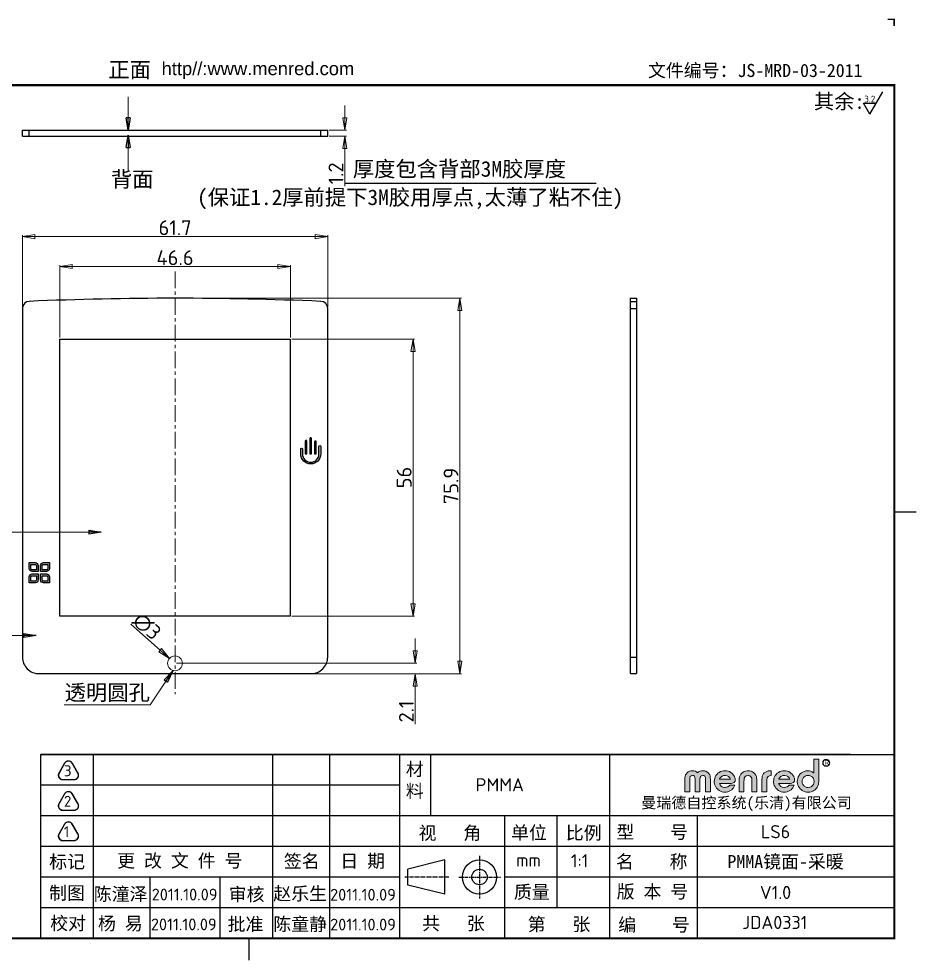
# Model space of a CAD drawing. Header units: inches. Extents: x -244 to 524, y 600 to 1121.
# Drawn here: x 219.8 to 401.1, y 602.5 to 792.8 of the extents above; entities that cross this region are included whole.
import ezdxf
from ezdxf.enums import TextEntityAlignment as Align

# ---------------------------------------------------------------- set-up
doc = ezdxf.new("R2010")
doc.units = ezdxf.units.IN
doc.linetypes.add('CENTER', pattern=[0.6, 0.375, -0.075, 0.075, -0.075])
doc.layers.add('center', color=1, linetype='CENTER', lineweight=9)
doc.layers.add('cool', color=6, linetype='Continuous', lineweight=9)
doc.layers.add('Note', color=7, linetype='Continuous')
doc.styles.add('arial', font='arial.ttf')
doc.styles.add('ROMANC', font='ISOCPEUR.TTF')
doc.styles.add('宋体', font='FANGSONG_GB2312.TTF')
doc.dimstyles.new('LESHENG3.0', dxfattribs={"dimtxt": 3, "dimasz": 2.5, "dimexe": 0.3, "dimexo": 0.3, "dimgap": 0.3, "dimtad": 1, "dimdsep": 46, "dimtxsty": 'ROMANC', "dimblk": 'CLOSED', "dimcen": 0, "dimclrd": 2, "dimclre": 251, "dimclrt": 3, "dimazin": 2, "dimtfac": 1, "dimtofl": 0, "dimtmove": 0, "dimatfit": 3, "dimldrblk": 'CLOSED', "dimfxl": 0, "dimlwd": 9, "dimlwe": 9, "dimarcsym": 0})

# ---------------------------------------------------------------- blocks, each defined once
blk = doc.blocks.new('商标')
at = {"layer": 'Note', "lineweight": 5}
h = blk.add_hatch(color=1, dxfattribs=at)
h.paths.add_polyline_path([(52.05, -8.38), (52.05, -2.6), (50.68, -2.6), (50.68, -6.51), (50.58, -6.44), (50.19, -6.19), (49.78, -6.02), (49.36, -5.92), (48.93, -5.88), (48.79, -5.88), (48.36, -5.94), (47.91, -6.08), (47.9, -6.08), (47.48, -6.27), (47.11, -6.52), (46.78, -6.81), (46.5, -7.15), (46.42, -7.27), (46.2, -7.66), (46.04, -8.07), (45.94, -8.5), (45.91, -8.94), (45.92, -9.18), (45.98, -9.62), (46.1, -10.03), (46.29, -10.42), (46.53, -10.79), (46.83, -11.13), (46.99, -11.27), (47.35, -11.54), (47.73, -11.75), (48.13, -11.9), (48.56, -11.99), (49.01, -12.02), (49.05, -12.02), (49.5, -11.98), (49.93, -11.88), (50.36, -11.71), (50.62, -11.56), (50.99, -11.3), (51.31, -11), (51.57, -10.65), (51.63, -10.57), (51.83, -10.16), (51.96, -9.74), (52.01, -9.38), (52.04, -8.93)])
h.paths.add_polyline_path([(49.47, -10.62), (49.02, -10.67), (48.67, -10.64), (48.25, -10.5), (47.88, -10.25), (47.75, -10.13), (47.49, -9.79), (47.34, -9.4), (47.28, -8.94), (47.32, -8.57), (47.47, -8.17), (47.72, -7.8), (47.83, -7.68), (48.18, -7.43), (48.58, -7.28), (49.03, -7.23), (49.4, -7.27), (49.81, -7.41), (50.17, -7.66), (50.27, -7.75), (50.53, -8.09), (50.67, -8.5), (50.73, -8.96), (50.68, -9.39), (50.52, -9.79), (50.26, -10.15), (50.21, -10.2), (49.86, -10.46)], flags=16)
h.paths.add_polyline_path([(42.66, -5.91), (42.2, -5.88), (41.79, -5.91), (41.35, -5.99), (40.95, -6.14), (40.57, -6.35), (40.21, -6.62), (39.91, -6.92), (39.64, -7.28), (39.42, -7.67), (39.27, -8.05), (39.18, -8.49), (39.14, -8.93), (39.16, -9.29), (39.23, -9.72), (39.37, -10.12), (39.57, -10.5), (39.83, -10.86), (40.14, -11.19), (40.2, -11.25), (40.56, -11.52), (40.94, -11.74), (41.34, -11.9), (41.77, -11.99), (42.21, -12.02), (42.57, -12), (43, -11.91), (43.43, -11.76), (43.8, -11.57), (44.16, -11.31), (44.48, -11), (44.65, -10.8), (44.88, -10.43), (45.07, -10), (43.61, -10), (43.42, -10.21), (43.07, -10.47), (42.67, -10.62), (42.23, -10.67), (42.06, -10.67), (41.63, -10.57), (41.23, -10.36), (41.1, -10.26), (40.8, -9.93), (40.6, -9.53), (43.65, -9.53), (43.99, -9.52), (44.37, -9.48), (44.38, -9.48), (44.78, -9.29), (44.85, -9.23), (45.09, -8.89), (45.17, -8.45), (45.12, -8.05), (44.96, -7.6), (44.91, -7.51), (44.68, -7.13), (44.38, -6.78), (44.22, -6.63), (43.87, -6.36), (43.49, -6.15), (43.09, -6)])
h.paths.add_polyline_path([(41.79, -7.28), (42.24, -7.23), (42.39, -7.23), (42.83, -7.32), (43.22, -7.52), (43.32, -7.59), (43.62, -7.92), (43.82, -8.31), (40.63, -8.31), (40.69, -8.17), (40.94, -7.8), (41.27, -7.51), (41.38, -7.45)], flags=16)
h.paths.add_polyline_path([(38.51, -5.92), (38.18, -5.91), (38.1, -5.91), (37.62, -5.95), (37.2, -6.07), (36.82, -6.25), (36.49, -6.51), (36.31, -6.72), (36.1, -7.07), (35.94, -7.46), (35.85, -7.92), (35.82, -8.42), (35.82, -11.94), (37.2, -11.94), (37.2, -8.79), (37.22, -8.36), (37.31, -7.92), (37.47, -7.62), (37.61, -7.49), (37.98, -7.33), (38.51, -7.25)])
h.paths.add_polyline_path([(32.31, -5.92), (31.85, -5.88), (31.62, -5.89), (31.18, -5.97), (30.76, -6.12), (30.56, -6.22), (30.19, -6.48), (29.88, -6.8), (29.81, -6.87), (29.6, -7.23), (29.45, -7.63), (29.35, -8.07), (29.32, -8.56), (29.32, -11.94), (30.7, -11.94), (30.7, -8.95), (30.72, -8.48), (30.79, -8.04), (30.92, -7.72), (30.97, -7.65), (31.32, -7.37), (31.42, -7.32), (31.85, -7.23), (31.96, -7.23), (32.39, -7.37), (32.47, -7.41), (32.77, -7.73), (32.78, -7.73), (32.9, -8.05), (32.97, -8.49), (32.99, -9.05), (32.99, -11.94), (34.37, -11.94), (34.37, -8.65), (34.37, -8.42), (34.32, -7.95), (34.24, -7.56), (34.24, -7.55), (34.07, -7.15), (33.8, -6.77), (33.78, -6.76), (33.47, -6.44), (33.12, -6.19), (32.73, -6.02)])
h.paths.add_polyline_path([(25.72, -5.91), (25.27, -5.88), (24.85, -5.91), (24.42, -5.99), (24.01, -6.14), (23.63, -6.35), (23.27, -6.62), (22.97, -6.92), (22.7, -7.28), (22.48, -7.67), (22.34, -8.05), (22.24, -8.49), (22.2, -8.93), (22.22, -9.29), (22.3, -9.72), (22.43, -10.12), (22.63, -10.5), (22.89, -10.86), (23.2, -11.19), (23.26, -11.25), (23.62, -11.52), (24, -11.74), (24.41, -11.9), (24.83, -11.99), (25.27, -12.02), (25.63, -12), (26.07, -11.91), (26.5, -11.76), (26.86, -11.57), (27.22, -11.31), (27.55, -11), (27.71, -10.8), (27.94, -10.43), (28.13, -10), (26.67, -10), (26.48, -10.21), (26.13, -10.47), (25.73, -10.62), (25.3, -10.67), (25.12, -10.67), (24.69, -10.57), (24.29, -10.36), (24.16, -10.26), (23.87, -9.93), (23.67, -9.53), (26.72, -9.53), (27.05, -9.52), (27.43, -9.48), (27.44, -9.48), (27.85, -9.29), (27.91, -9.23), (28.15, -8.89), (28.23, -8.45), (28.19, -8.05), (28.02, -7.6), (27.98, -7.51), (27.74, -7.13), (27.44, -6.78), (27.28, -6.63), (26.93, -6.36), (26.55, -6.15), (26.15, -6)])
h.paths.add_polyline_path([(24.85, -7.28), (25.3, -7.23), (25.45, -7.23), (25.89, -7.32), (26.28, -7.52), (26.38, -7.59), (26.68, -7.92), (26.88, -8.31), (23.69, -8.31), (23.75, -8.17), (24, -7.8), (24.33, -7.51), (24.44, -7.45)], flags=16)
h.paths.add_polyline_path([(16.4, -5.92), (15.95, -5.88), (15.53, -5.91), (15.11, -6.02), (14.74, -6.21), (14.43, -6.48), (14.16, -6.82), (14.03, -7.05), (13.88, -7.46), (13.88, -7.48), (13.83, -7.87), (13.81, -8.39), (13.81, -11.94), (15.19, -11.94), (15.19, -8.25), (15.21, -7.94), (15.34, -7.54), (15.59, -7.31), (15.97, -7.23), (16.25, -7.27), (16.54, -7.46), (16.71, -7.81), (16.76, -8.31), (16.76, -11.94), (18.13, -11.94), (18.13, -8.29), (18.18, -7.86), (18.35, -7.5), (18.52, -7.34), (18.95, -7.23), (19.22, -7.27), (19.5, -7.46), (19.67, -7.81), (19.72, -8.31), (19.72, -11.94), (21.1, -11.94), (21.1, -8.35), (21.08, -7.91), (21.02, -7.46), (20.91, -7.09), (20.85, -6.96), (20.6, -6.6), (20.26, -6.3), (20.2, -6.26), (19.82, -6.05), (19.4, -5.92), (18.94, -5.88), (18.57, -5.9), (18.13, -6.01), (17.75, -6.19), (17.44, -6.45), (17.19, -6.26), (16.82, -6.05)])
h = blk.add_hatch(color=1, dxfattribs=at)
h.paths.add_polyline_path([(55.2, -3.61, 1), (53.18, -3.61, 1)])
h.paths.add_polyline_path([(55.09, -3.61, -1), (53.29, -3.61, -1)], flags=16)
at = {"layer": 'Note', "color": 1, "lineweight": 5}
for p, q in [((50.68, -2.6), (50.68, -6.51)), ((52.05, -2.6), (50.68, -2.6)), ((52.05, -8.38), (52.05, -2.6)), ((13.83, -7.87), (13.81, -8.39)), ((13.88, -7.48), (13.83, -7.87)), ((14.03, -7.05), (13.88, -7.46)), ((13.88, -7.46), (13.88, -7.48)), ((14.16, -6.82), (14.03, -7.05)), ((14.43, -6.48), (14.16, -6.82)), ((14.74, -6.21), (14.43, -6.48)), ((15.11, -6.02), (14.74, -6.21)), ((15.53, -5.91), (15.11, -6.02)), ((15.19, -8.25), (15.21, -7.94)), ((15.21, -7.94), (15.34, -7.54)), ((15.34, -7.54), (15.59, -7.31)), ((15.95, -5.88), (15.53, -5.91)), ((15.59, -7.31), (15.97, -7.23)), ((16.4, -5.92), (15.95, -5.88)), ((15.97, -7.23), (16.25, -7.27)), ((16.25, -7.27), (16.54, -7.46)), ((16.82, -6.05), (16.4, -5.92)), ((16.54, -7.46), (16.71, -7.81)), ((16.71, -7.81), (16.76, -8.31)), ((17.19, -6.26), (16.82, -6.05)), ((17.44, -6.45), (17.19, -6.26)), ((17.75, -6.19), (17.44, -6.45)), ((18.13, -6.01), (17.75, -6.19)), ((18.57, -5.9), (18.13, -6.01)), ((18.13, -8.29), (18.18, -7.86)), ((18.18, -7.86), (18.35, -7.5)), ((18.35, -7.5), (18.52, -7.34)), ((18.52, -7.34), (18.95, -7.23)), ((18.94, -5.88), (18.57, -5.9)), ((19.4, -5.92), (18.94, -5.88)), ((18.95, -7.23), (19.22, -7.27)), ((19.22, -7.27), (19.5, -7.46)), ((19.82, -6.05), (19.4, -5.92)), ((19.5, -7.46), (19.67, -7.81)), ((19.67, -7.81), (19.72, -8.31)), ((20.2, -6.26), (19.82, -6.05)), ((20.26, -6.3), (20.2, -6.26)), ((20.6, -6.6), (20.26, -6.3)), ((20.85, -6.96), (20.6, -6.6)), ((20.91, -7.09), (20.85, -6.96)), ((21.02, -7.46), (20.91, -7.09)), ((21.08, -7.91), (21.02, -7.46)), ((21.1, -8.35), (21.08, -7.91)), ((22.34, -8.05), (22.24, -8.49)), ((22.48, -7.67), (22.34, -8.05)), ((22.7, -7.28), (22.48, -7.67)), ((22.97, -6.92), (22.7, -7.28)), ((23.27, -6.62), (22.97, -6.92)), ((23.63, -6.35), (23.27, -6.62)), ((24.01, -6.14), (23.63, -6.35)), ((23.75, -8.17), (24, -7.8)), ((24, -7.8), (24.33, -7.51)), ((24.42, -5.99), (24.01, -6.14)), ((24.33, -7.51), (24.44, -7.45)), ((24.85, -5.91), (24.42, -5.99)), ((24.44, -7.45), (24.85, -7.28)), ((25.27, -5.88), (24.85, -5.91)), ((24.85, -7.28), (25.3, -7.23)), ((25.72, -5.91), (25.27, -5.88)), ((25.3, -7.23), (25.45, -7.23)), ((25.45, -7.23), (25.89, -7.32)), ((26.15, -6), (25.72, -5.91)), ((25.89, -7.32), (26.28, -7.52)), ((26.55, -6.15), (26.15, -6)), ((26.28, -7.52), (26.38, -7.59)), ((26.38, -7.59), (26.68, -7.92)), ((26.93, -6.36), (26.55, -6.15)), ((26.68, -7.92), (26.88, -8.31)), ((27.28, -6.63), (26.93, -6.36)), ((27.44, -6.78), (27.28, -6.63)), ((27.74, -7.13), (27.44, -6.78)), ((27.98, -7.51), (27.74, -7.13)), ((28.02, -7.6), (27.98, -7.51)), ((28.19, -8.05), (28.02, -7.6)), ((28.23, -8.45), (28.19, -8.05)), ((29.45, -7.63), (29.35, -8.07)), ((29.6, -7.23), (29.45, -7.63)), ((29.81, -6.87), (29.6, -7.23)), ((29.88, -6.8), (29.81, -6.87)), ((30.19, -6.48), (29.88, -6.8)), ((30.56, -6.22), (30.19, -6.48)), ((30.76, -6.12), (30.56, -6.22)), ((30.72, -8.48), (30.79, -8.04)), ((31.18, -5.97), (30.76, -6.12)), ((30.79, -8.04), (30.92, -7.72)), ((30.92, -7.72), (30.97, -7.65)), ((30.97, -7.65), (31.32, -7.37)), ((31.62, -5.89), (31.18, -5.97)), ((31.32, -7.37), (31.42, -7.32)), ((31.42, -7.32), (31.85, -7.23)), ((31.85, -5.88), (31.62, -5.89)), ((32.31, -5.92), (31.85, -5.88)), ((31.85, -7.23), (31.96, -7.23)), ((31.96, -7.23), (32.39, -7.37)), ((32.73, -6.02), (32.31, -5.92)), ((32.39, -7.37), (32.47, -7.41)), ((32.47, -7.41), (32.77, -7.73)), ((33.12, -6.19), (32.73, -6.02)), ((32.77, -7.73), (32.78, -7.73)), ((32.78, -7.73), (32.9, -8.05)), ((32.9, -8.05), (32.97, -8.49)), ((33.47, -6.44), (33.12, -6.19)), ((33.78, -6.76), (33.47, -6.44)), ((33.8, -6.77), (33.78, -6.76)), ((34.07, -7.15), (33.8, -6.77)), ((34.24, -7.55), (34.07, -7.15)), ((34.24, -7.56), (34.24, -7.55)), ((34.32, -7.95), (34.24, -7.56)), ((34.37, -8.42), (34.32, -7.95)), ((35.85, -7.92), (35.82, -8.42)), ((35.94, -7.46), (35.85, -7.92)), ((36.1, -7.07), (35.94, -7.46)), ((36.31, -6.72), (36.1, -7.07)), ((36.49, -6.51), (36.31, -6.72)), ((36.82, -6.25), (36.49, -6.51)), ((37.2, -6.07), (36.82, -6.25)), ((37.62, -5.95), (37.2, -6.07)), ((37.22, -8.36), (37.31, -7.92)), ((37.31, -7.92), (37.47, -7.62)), ((37.47, -7.62), (37.61, -7.49)), ((37.61, -7.49), (37.98, -7.33)), ((38.1, -5.91), (37.62, -5.95)), ((37.98, -7.33), (38.51, -7.25)), ((38.18, -5.91), (38.1, -5.91)), ((38.51, -5.92), (38.18, -5.91)), ((38.51, -7.25), (38.51, -5.92)), ((39.27, -8.05), (39.18, -8.49)), ((39.42, -7.67), (39.27, -8.05)), ((39.64, -7.28), (39.42, -7.67)), ((39.91, -6.92), (39.64, -7.28)), ((40.21, -6.62), (39.91, -6.92)), ((40.57, -6.35), (40.21, -6.62)), ((40.95, -6.14), (40.57, -6.35)), ((40.69, -8.17), (40.94, -7.8)), ((40.94, -7.8), (41.27, -7.51)), ((41.35, -5.99), (40.95, -6.14)), ((41.27, -7.51), (41.38, -7.45)), ((41.79, -5.91), (41.35, -5.99)), ((41.38, -7.45), (41.79, -7.28)), ((42.2, -5.88), (41.79, -5.91)), ((41.79, -7.28), (42.24, -7.23)), ((42.66, -5.91), (42.2, -5.88)), ((42.24, -7.23), (42.39, -7.23)), ((42.39, -7.23), (42.83, -7.32)), ((43.09, -6), (42.66, -5.91)), ((42.83, -7.32), (43.22, -7.52)), ((43.49, -6.15), (43.09, -6)), ((43.22, -7.52), (43.32, -7.59)), ((43.32, -7.59), (43.62, -7.92)), ((43.87, -6.36), (43.49, -6.15)), ((43.62, -7.92), (43.82, -8.31)), ((44.22, -6.63), (43.87, -6.36)), ((44.38, -6.78), (44.22, -6.63)), ((44.68, -7.13), (44.38, -6.78)), ((44.91, -7.51), (44.68, -7.13)), ((44.96, -7.6), (44.91, -7.51)), ((45.12, -8.05), (44.96, -7.6)), ((45.17, -8.45), (45.12, -8.05)), ((46.2, -7.66), (46.04, -8.07)), ((46.42, -7.27), (46.2, -7.66)), ((46.5, -7.15), (46.42, -7.27)), ((46.78, -6.81), (46.5, -7.15)), ((47.11, -6.52), (46.78, -6.81)), ((47.48, -6.27), (47.11, -6.52)), ((47.47, -8.17), (47.72, -7.8)), ((47.9, -6.08), (47.48, -6.27)), ((47.72, -7.8), (47.83, -7.68)), ((47.83, -7.68), (48.18, -7.43)), ((47.91, -6.08), (47.9, -6.08)), ((48.36, -5.94), (47.91, -6.08)), ((48.18, -7.43), (48.58, -7.28)), ((48.79, -5.88), (48.36, -5.94)), ((48.58, -7.28), (49.03, -7.23)), ((48.93, -5.88), (48.79, -5.88)), ((49.36, -5.92), (48.93, -5.88)), ((49.03, -7.23), (49.4, -7.27)), ((49.78, -6.02), (49.36, -5.92)), ((49.4, -7.27), (49.81, -7.41)), ((50.19, -6.19), (49.78, -6.02)), ((49.81, -7.41), (50.17, -7.66)), ((50.17, -7.66), (50.27, -7.75)), ((50.58, -6.44), (50.19, -6.19)), ((50.27, -7.75), (50.53, -8.09)), ((50.68, -6.51), (50.58, -6.44)), ((13.81, -8.39), (13.81, -11.94)), ((15.19, -11.94), (15.19, -8.25)), ((16.76, -8.31), (16.76, -11.94)), ((18.13, -11.94), (18.13, -8.29)), ((19.72, -8.31), (19.72, -11.94)), ((21.1, -11.94), (21.1, -8.35)), ((22.24, -8.49), (22.2, -8.93)), ((22.2, -8.93), (22.22, -9.29)), ((22.22, -9.29), (22.3, -9.72)), ((22.3, -9.72), (22.43, -10.12)), ((22.43, -10.12), (22.63, -10.5)), ((22.63, -10.5), (22.89, -10.86)), ((23.67, -9.53), (26.72, -9.53)), ((23.87, -9.93), (23.67, -9.53)), ((23.69, -8.31), (23.75, -8.17)), ((26.88, -8.31), (23.69, -8.31)), ((24.16, -10.26), (23.87, -9.93)), ((24.29, -10.36), (24.16, -10.26)), ((24.69, -10.57), (24.29, -10.36)), ((25.12, -10.67), (24.69, -10.57)), ((25.3, -10.67), (25.12, -10.67)), ((25.73, -10.62), (25.3, -10.67)), ((26.13, -10.47), (25.73, -10.62)), ((26.48, -10.21), (26.13, -10.47)), ((26.67, -10), (26.48, -10.21)), ((28.13, -10), (26.67, -10)), ((26.72, -9.53), (27.05, -9.52)), ((27.05, -9.52), (27.43, -9.48)), ((27.43, -9.48), (27.44, -9.48)), ((27.44, -9.48), (27.85, -9.29)), ((27.71, -10.8), (27.94, -10.43)), ((27.85, -9.29), (27.91, -9.23)), ((27.91, -9.23), (28.15, -8.89)), ((27.94, -10.43), (28.13, -10)), ((28.15, -8.89), (28.23, -8.45)), ((29.35, -8.07), (29.32, -8.56)), ((29.32, -8.56), (29.32, -11.94)), ((30.7, -8.95), (30.72, -8.48)), ((30.7, -11.94), (30.7, -8.95)), ((32.97, -8.49), (32.99, -9.05)), ((32.99, -9.05), (32.99, -11.94)), ((34.37, -8.65), (34.37, -8.42)), ((34.37, -11.94), (34.37, -8.65)), ((35.82, -8.42), (35.82, -11.94)), ((37.2, -8.79), (37.22, -8.36)), ((37.2, -11.94), (37.2, -8.79)), ((39.18, -8.49), (39.14, -8.93)), ((39.14, -8.93), (39.16, -9.29)), ((39.16, -9.29), (39.23, -9.72)), ((39.23, -9.72), (39.37, -10.12)), ((39.37, -10.12), (39.57, -10.5)), ((39.57, -10.5), (39.83, -10.86)), ((40.6, -9.53), (43.65, -9.53)), ((40.8, -9.93), (40.6, -9.53)), ((40.63, -8.31), (40.69, -8.17)), ((43.82, -8.31), (40.63, -8.31)), ((41.1, -10.26), (40.8, -9.93)), ((41.23, -10.36), (41.1, -10.26)), ((41.63, -10.57), (41.23, -10.36)), ((42.06, -10.67), (41.63, -10.57)), ((42.23, -10.67), (42.06, -10.67)), ((42.67, -10.62), (42.23, -10.67)), ((43.07, -10.47), (42.67, -10.62)), ((43.42, -10.21), (43.07, -10.47)), ((43.61, -10), (43.42, -10.21)), ((45.07, -10), (43.61, -10)), ((43.65, -9.53), (43.99, -9.52)), ((43.99, -9.52), (44.37, -9.48)), ((44.37, -9.48), (44.38, -9.48)), ((44.38, -9.48), (44.78, -9.29)), ((44.65, -10.8), (44.88, -10.43)), ((44.78, -9.29), (44.85, -9.23)), ((44.85, -9.23), (45.09, -8.89)), ((44.88, -10.43), (45.07, -10)), ((45.09, -8.89), (45.17, -8.45)), ((45.94, -8.5), (45.91, -8.94)), ((45.91, -8.94), (45.92, -9.18)), ((45.92, -9.18), (45.98, -9.62)), ((46.04, -8.07), (45.94, -8.5)), ((45.98, -9.62), (46.1, -10.03)), ((46.1, -10.03), (46.29, -10.42)), ((46.29, -10.42), (46.53, -10.79)), ((47.28, -8.94), (47.32, -8.57)), ((47.34, -9.4), (47.28, -8.94)), ((47.32, -8.57), (47.47, -8.17)), ((47.49, -9.79), (47.34, -9.4)), ((47.75, -10.13), (47.49, -9.79)), ((47.88, -10.25), (47.75, -10.13)), ((48.25, -10.5), (47.88, -10.25)), ((48.67, -10.64), (48.25, -10.5)), ((49.02, -10.67), (48.67, -10.64)), ((49.47, -10.62), (49.02, -10.67)), ((49.86, -10.46), (49.47, -10.62)), ((50.21, -10.2), (49.86, -10.46)), ((50.26, -10.15), (50.21, -10.2)), ((50.52, -9.79), (50.26, -10.15)), ((50.68, -9.39), (50.52, -9.79)), ((50.53, -8.09), (50.67, -8.5)), ((50.67, -8.5), (50.73, -8.96)), ((50.73, -8.96), (50.68, -9.39)), ((51.31, -11), (51.57, -10.65)), ((51.57, -10.65), (51.63, -10.57)), ((51.63, -10.57), (51.83, -10.16)), ((51.83, -10.16), (51.96, -9.74)), ((51.96, -9.74), (52.01, -9.38)), ((51.96, -9.74), (51.96, -9.74)), ((52.01, -9.38), (52.04, -8.93)), ((52.04, -8.93), (52.05, -8.38)), ((13.81, -11.94), (15.19, -11.94)), ((16.76, -11.94), (18.13, -11.94)), ((19.72, -11.94), (21.1, -11.94)), ((22.89, -10.86), (23.2, -11.19)), ((23.2, -11.19), (23.26, -11.25)), ((23.26, -11.25), (23.62, -11.52)), ((23.62, -11.52), (24, -11.74)), ((24, -11.74), (24.41, -11.9)), ((24.41, -11.9), (24.83, -11.99)), ((24.83, -11.99), (25.27, -12.02)), ((25.27, -12.02), (25.63, -12)), ((25.63, -12), (26.07, -11.91)), ((26.07, -11.91), (26.5, -11.76)), ((26.5, -11.76), (26.86, -11.57)), ((26.86, -11.57), (27.22, -11.31)), ((27.22, -11.31), (27.55, -11)), ((27.55, -11), (27.71, -10.8)), ((29.32, -11.94), (30.7, -11.94)), ((32.99, -11.94), (34.37, -11.94)), ((35.82, -11.94), (37.2, -11.94)), ((39.83, -10.86), (40.14, -11.19)), ((40.14, -11.19), (40.2, -11.25)), ((40.2, -11.25), (40.56, -11.52)), ((40.56, -11.52), (40.94, -11.74)), ((40.94, -11.74), (41.34, -11.9)), ((41.34, -11.9), (41.77, -11.99)), ((41.77, -11.99), (42.21, -12.02)), ((42.21, -12.02), (42.57, -12)), ((42.57, -12), (43, -11.91)), ((43, -11.91), (43.43, -11.76)), ((43.43, -11.76), (43.8, -11.57)), ((43.8, -11.57), (44.16, -11.31)), ((44.16, -11.31), (44.48, -11)), ((44.48, -11), (44.65, -10.8)), ((46.53, -10.79), (46.83, -11.13)), ((46.83, -11.13), (46.99, -11.27)), ((46.99, -11.27), (47.35, -11.54)), ((47.35, -11.54), (47.73, -11.75)), ((47.73, -11.75), (48.13, -11.9)), ((48.13, -11.9), (48.56, -11.99)), ((48.56, -11.99), (49.01, -12.02)), ((49.01, -12.02), (49.05, -12.02)), ((49.05, -12.02), (49.5, -11.98)), ((49.5, -11.98), (49.93, -11.88)), ((49.93, -11.88), (50.36, -11.71)), ((50.36, -11.71), (50.62, -11.56)), ((50.62, -11.56), (50.99, -11.3)), ((50.99, -11.3), (51.31, -11))]:
    blk.add_line(p, q, dxfattribs=at)
for radius in [1.01, 0.902]:
    blk.add_circle((54.19, -3.61), radius, dxfattribs=at)
at = {"layer": 'Note', "color": 1, "lineweight": 5, "insert": (53.65, -2.93), "char_height": 1.36, "width": 4.5384, "attachment_point": 1, "style": 'arial'}
blk.add_mtext('R', dxfattribs=at)
at = {"layer": 'Note', "lineweight": 5, "insert": (1.36, -13.44), "char_height": 3.15, "width": 130.7927, "attachment_point": 1, "style": '宋体'}
blk.add_mtext('曼瑞德自控系统(乐清)有限公司', dxfattribs=at)
blk = doc.blocks.new('标记')
at = {"layer": 'Note', "const_width": 0.3}
blk.add_lwpolyline([(0, -4.25), (1.3, -4.25, 0.57735), (2.16, -2.75), (0.87, -0.5, 0.57735), (-0.87, -0.5), (-2.16, -2.75, 0.57735), (-1.3, -4.25), (0, -4.25)], format="xyb", dxfattribs=at)
at = {"layer": 'Note'}
blk.add_lwpolyline([(2.16, -2.75), (0.87, -0.5, 0.57735), (-0.87, -0.5), (-2.16, -2.75, 0.57735), (-1.3, -4.25), (1.3, -4.25, 0.57735)], format="xyb", close=True, dxfattribs=at)
at = {"layer": 'Note', "style": 'ROMANC'}
blk.add_attdef('1', (-1.05, -3.48), '', height=2.5, dxfattribs=at)
blk = doc.blocks.new('S3.2')
at = {"layer": 'Note', "color": 0}
for p, q in [((0, 0), (2.95, 5.11)), ((-1.47, 2.55), (1.47, 2.55)), ((0, 0), (-1.47, 2.55))]:
    blk.add_line(p, q, dxfattribs=at)
at = {"layer": 'Note', "style": 'ROMANC'}
blk.add_attdef('3.2', text='', height=1.5, dxfattribs=at).set_placement((0, 2.72), align=Align.CENTER)
blk = doc.blocks.new('_Closed')
at = {"color": 0, "linetype": 'ByBlock', "lineweight": -2}
for p, q in [((-1, 0.167), (0, 0)), ((-1, 0.167), (-1, -0.167)), ((0, 0), (-1, -0.167)), ((0, 0), (-1, 0))]:
    blk.add_line(p, q, dxfattribs=at)
blk = doc.blocks.new('*D30')
at = {"color": 2, "lineweight": 9}
blk.add_line((242.45, 670.44), (248.36, 665.21), dxfattribs=at)
at = {"layer": 'Defpoints', "color": 0}
for p in [(250.23, 663.55), (252.48, 661.56)]:
    blk.add_point(p, dxfattribs=at)
at = {"color": 2, "lineweight": 9, "xscale": 2.5, "yscale": 2.5, "zscale": 2.5, "rotation": 318.4692118738151}
blk.add_blockref('_Closed', (250.23, 663.55), dxfattribs=at)
at = {"color": 3, "insert": (245.66, 670), "char_height": 3, "attachment_point": 5, "rotation": 318.4692, "style": 'ROMANC'}
blk.add_mtext('∅3', dxfattribs=at)
blk = doc.blocks.new('菜单')
h = blk.add_hatch(color=253)
h.paths.add_polyline_path([(2.05, 2.05), (0.85, 2.05, 0.414214), (0.25, 1.45), (0.25, 0.25), (1.45, 0.25, 0.414214), (2.05, 0.85)])
h.paths.add_polyline_path([(1.7, 1.7), (1.7, 0.85, -0.414214), (1.45, 0.6), (0.6, 0.6), (0.6, 1.45, -0.414214), (0.85, 1.7)], flags=16)
h.paths.add_polyline_path([(-0.85, 2.05), (-2.05, 2.05), (-2.05, 0.85, 0.414214), (-1.45, 0.25), (-0.25, 0.25), (-0.25, 1.45, 0.414214)])
h.paths.add_polyline_path([(-0.85, 1.7, -0.414214), (-0.6, 1.45), (-0.6, 0.6), (-1.45, 0.6, -0.414214), (-1.7, 0.85), (-1.7, 1.7)], flags=16)
h.paths.add_polyline_path([(-0.25, -0.25), (-1.45, -0.25, 0.414214), (-2.05, -0.85), (-2.05, -2.05), (-0.85, -2.05, 0.414214), (-0.25, -1.45)])
h.paths.add_polyline_path([(-0.6, -0.6), (-0.6, -1.45, -0.414214), (-0.85, -1.7), (-1.7, -1.7), (-1.7, -0.85, -0.414214), (-1.45, -0.6)], flags=16)
h.paths.add_polyline_path([(1.45, -0.25), (0.25, -0.25), (0.25, -1.45, 0.414214), (0.85, -2.05), (2.05, -2.05), (2.05, -0.85, 0.414214)])
h.paths.add_polyline_path([(1.45, -0.6, -0.414214), (1.7, -0.85), (1.7, -1.7), (0.85, -1.7, -0.414214), (0.6, -1.45), (0.6, -0.6)], flags=16)
at = {"color": 253}
for points in [[(-0.25, 0.25), (-1.45, 0.25, -0.414214), (-2.05, 0.85), (-2.05, 2.05), (-0.85, 2.05, -0.414214), (-0.25, 1.45)], [(0.25, 0.25), (0.25, 1.45, -0.414214), (0.85, 2.05), (2.05, 2.05), (2.05, 0.85, -0.414214), (1.45, 0.25)], [(-0.6, 0.6), (-1.45, 0.6, -0.414214), (-1.7, 0.85), (-1.7, 1.7), (-0.85, 1.7, -0.414214), (-0.6, 1.45)], [(0.6, 0.6), (0.6, 1.45, -0.414214), (0.85, 1.7), (1.7, 1.7), (1.7, 0.85, -0.414214), (1.45, 0.6)], [(-0.25, -0.25), (-0.25, -1.45, -0.414214), (-0.85, -2.05), (-2.05, -2.05), (-2.05, -0.85, -0.414214), (-1.45, -0.25)], [(-0.6, -0.6), (-0.6, -1.45, -0.414214), (-0.85, -1.7), (-1.7, -1.7), (-1.7, -0.85, -0.414214), (-1.45, -0.6)], [(0.25, -0.25), (1.45, -0.25, -0.414214), (2.05, -0.85), (2.05, -2.05), (0.85, -2.05, -0.414214), (0.25, -1.45)], [(0.6, -0.6), (1.45, -0.6, -0.414214), (1.7, -0.85), (1.7, -1.7), (0.85, -1.7, -0.414214), (0.6, -1.45)]]:
    blk.add_lwpolyline(points, format="xyb", close=True, dxfattribs=at)
blk = doc.blocks.new('手动')
h = blk.add_hatch(color=253)
h.paths.add_polyline_path([(-0.78, 1.72, 1), (-1.13, 1.72), (-1.13, -0.89), (-0.78, -0.89)])
h.paths.add_polyline_path([(-0.17, -0.89), (0.17, -0.89), (0.17, 2.23, 1), (-0.17, 2.23)])
h.paths.add_polyline_path([(0.78, -0.89), (1.13, -0.89), (1.13, 1.55, 1), (0.78, 1.55)])
h.paths.add_polyline_path([(1.67, -0.89, -1), (-1.67, -0.89), (-1.67, 0.12, 1), (-2.02, 0.12), (-2.02, -0.89, 1), (2.02, -0.89), (2.02, 0.63, 1), (1.67, 0.63)])
at = {"color": 253}
for p, q in [((-1.13, -0.89), (-0.78, -0.89)), ((-0.17, -0.89), (0.17, -0.89)), ((0.78, -0.89), (1.13, -0.89))]:
    blk.add_line(p, q, dxfattribs=at)
for points in [[(0.17, -0.89), (0.17, 2.23, 1), (-0.17, 2.23), (-0.17, -0.89)], [(-0.78, -0.89), (-0.78, 1.72, 1), (-1.13, 1.72), (-1.13, -0.89)], [(1.13, -0.89), (1.13, 1.55, 1), (0.78, 1.55), (0.78, -0.89)]]:
    blk.add_lwpolyline(points, format="xyb", dxfattribs=at)
blk.add_lwpolyline([(2.02, -0.89, -1), (-2.02, -0.89), (-2.02, 0.12, -1), (-1.67, 0.12), (-1.67, -0.89, 1), (1.67, -0.89), (1.67, 0.63, -1), (2.02, 0.63)], format="xyb", close=True, dxfattribs=at)
blk = doc.blocks.new('*D24')
at = {"color": 251, "lineweight": 9}
for p, q in [((228.06, 728.4), (228.06, 743.05)), ((274.66, 728.4), (274.66, 743.05))]:
    blk.add_line(p, q, dxfattribs=at)
at = {"color": 2, "lineweight": 9}
blk.add_line((230.56, 742.75), (272.16, 742.75), dxfattribs=at)
at = {"layer": 'Defpoints', "color": 0}
for p in [(274.66, 742.75), (228.06, 728.1), (274.66, 728.1)]:
    blk.add_point(p, dxfattribs=at)
at = {"color": 2, "lineweight": 9, "xscale": 2.5, "yscale": 2.5, "zscale": 2.5, "rotation": 180}
blk.add_blockref('_Closed', (228.06, 742.75), dxfattribs=at)
at = {"color": 2, "lineweight": 9, "xscale": 2.5, "yscale": 2.5, "zscale": 2.5}
blk.add_blockref('_Closed', (274.66, 742.75), dxfattribs=at)
at = {"color": 3, "insert": (251.36, 744.55), "char_height": 3, "attachment_point": 5, "style": 'ROMANC'}
blk.add_mtext('46.6', dxfattribs=at)
blk = doc.blocks.new('*D25')
at = {"color": 251, "lineweight": 9}
for p, q in [((220.51, 734.57), (220.51, 749.11)), ((282.21, 734.57), (282.21, 749.11))]:
    blk.add_line(p, q, dxfattribs=at)
at = {"color": 2, "lineweight": 9}
blk.add_line((223.01, 748.81), (279.71, 748.81), dxfattribs=at)
at = {"layer": 'Defpoints', "color": 0}
for p in [(282.21, 748.81), (220.51, 734.27), (282.21, 734.27)]:
    blk.add_point(p, dxfattribs=at)
at = {"color": 2, "lineweight": 9, "xscale": 2.5, "yscale": 2.5, "zscale": 2.5, "rotation": 180}
blk.add_blockref('_Closed', (220.51, 748.81), dxfattribs=at)
at = {"color": 2, "lineweight": 9, "xscale": 2.5, "yscale": 2.5, "zscale": 2.5}
blk.add_blockref('_Closed', (282.21, 748.81), dxfattribs=at)
at = {"color": 3, "insert": (251.36, 750.61), "char_height": 3, "attachment_point": 5, "style": 'ROMANC'}
blk.add_mtext('61.7', dxfattribs=at)
blk = doc.blocks.new('*D26')
at = {"color": 251, "lineweight": 9}
for p, q in [((274.96, 728.1), (299.76, 728.1)), ((274.96, 672.1), (299.76, 672.1))]:
    blk.add_line(p, q, dxfattribs=at)
at = {"color": 2, "lineweight": 9}
blk.add_line((299.46, 725.6), (299.46, 674.6), dxfattribs=at)
at = {"layer": 'Defpoints', "color": 0}
for p in [(274.66, 728.1), (274.66, 672.1), (299.46, 672.1)]:
    blk.add_point(p, dxfattribs=at)
at = {"color": 2, "lineweight": 9, "xscale": 2.5, "yscale": 2.5, "zscale": 2.5}
for p, rotation in [((299.46, 728.1), 90), ((299.46, 672.1), 270)]:
    blk.add_blockref('_Closed', p, dxfattribs=dict(at, rotation=rotation))
at = {"color": 3, "insert": (297.66, 700.1), "char_height": 3, "attachment_point": 5, "rotation": 90, "style": 'ROMANC'}
blk.add_mtext('56', dxfattribs=at)
blk = doc.blocks.new('*D27')
at = {"color": 251, "lineweight": 9}
for p, q in [((251.66, 736.34), (309.23, 736.34)), ((279.16, 660.45), (309.23, 660.45))]:
    blk.add_line(p, q, dxfattribs=at)
at = {"color": 2, "lineweight": 9}
blk.add_line((308.93, 733.84), (308.93, 662.95), dxfattribs=at)
at = {"layer": 'Defpoints', "color": 0}
for p in [(251.36, 736.34), (278.86, 660.45), (308.93, 660.45)]:
    blk.add_point(p, dxfattribs=at)
at = {"color": 2, "lineweight": 9, "xscale": 2.5, "yscale": 2.5, "zscale": 2.5}
for p, rotation in [((308.93, 736.34), 90), ((308.93, 660.45), 270)]:
    blk.add_blockref('_Closed', p, dxfattribs=dict(at, rotation=rotation))
at = {"color": 3, "insert": (307.13, 698.4), "char_height": 3, "attachment_point": 5, "rotation": 90, "style": 'ROMANC'}
blk.add_mtext('75.9', dxfattribs=at)
blk = doc.blocks.new('*D28')
at = {"color": 2, "lineweight": 9}
for p, q in [((299.9, 665.05), (299.9, 667.55)), ((299.9, 657.95), (299.9, 650.25))]:
    blk.add_line(p, q, dxfattribs=at)
at = {"color": 251, "lineweight": 9}
for p, q in [((251.66, 662.55), (300.2, 662.55)), ((279.16, 660.45), (300.2, 660.45))]:
    blk.add_line(p, q, dxfattribs=at)
at = {"layer": 'Defpoints', "color": 0}
for p in [(251.36, 662.55), (278.86, 660.45), (299.9, 660.45)]:
    blk.add_point(p, dxfattribs=at)
at = {"color": 2, "lineweight": 9, "xscale": 2.5, "yscale": 2.5, "zscale": 2.5}
for p, rotation in [((299.9, 662.55), 270), ((299.9, 660.45), 90)]:
    blk.add_blockref('_Closed', p, dxfattribs=dict(at, rotation=rotation))
at = {"color": 3, "insert": (298.1, 652.8), "char_height": 3, "attachment_point": 5, "rotation": 90, "style": 'ROMANC'}
blk.add_mtext('2.1', dxfattribs=at)
blk = doc.blocks.new('*D29')
at = {"color": 2, "lineweight": 9}
for p, q in [((285.68, 772.84), (285.68, 775.34)), ((285.68, 766.64), (285.68, 759.04))]:
    blk.add_line(p, q, dxfattribs=at)
at = {"color": 251, "lineweight": 9}
for p, q in [((282.51, 770.34), (285.98, 770.34)), ((282.51, 769.14), (285.98, 769.14))]:
    blk.add_line(p, q, dxfattribs=at)
at = {"layer": 'Defpoints', "color": 0}
for p in [(282.21, 770.34), (282.21, 769.14), (285.68, 769.14)]:
    blk.add_point(p, dxfattribs=at)
at = {"color": 2, "lineweight": 9, "xscale": 2.5, "yscale": 2.5, "zscale": 2.5}
for p, rotation in [((285.68, 770.34), 270), ((285.68, 769.14), 90)]:
    blk.add_blockref('_Closed', p, dxfattribs=dict(at, rotation=rotation))
at = {"color": 3, "insert": (283.88, 761.59), "char_height": 3, "attachment_point": 5, "rotation": 90, "style": 'ROMANC'}
blk.add_mtext('1.2', dxfattribs=at)

msp = doc.modelspace()

# ---------------------------------------------------------------- linework, layer by layer
for p, q in [((220.506, 770.342), (282.206, 770.342)), ((220.506, 769.142), (220.506, 770.342)), ((220.506, 769.142), (282.206, 769.142)), ((221.891, 769.142), (221.891, 770.342)), ((280.822, 769.142), (280.822, 770.342)), ((282.206, 769.142), (282.206, 770.342)), ((343.405, 660.455), (343.405, 736.344)), ((343.405, 736.344), (344.605, 736.344)), ((343.405, 735.721), (344.605, 735.721)), ((344.605, 736.344), (344.605, 660.455)), ((343.405, 734.273), (344.605, 734.273)), ((343.405, 663.805), (344.605, 663.805)), ((343.405, 660.455), (344.605, 660.455))]:
    msp.add_line(p, q)
at = {"color": 2}
msp.add_line((285.682, 759.642), (336.484, 759.642), dxfattribs=at)
at = {"color": 7, "linetype": 'Continuous'}
for p, q in [((228.056, 672.105), (228.056, 728.105)), ((228.056, 728.105), (274.656, 728.105)), ((274.656, 728.105), (274.656, 672.105)), ((274.656, 672.105), (228.056, 672.105))]:
    msp.add_line(p, q, dxfattribs=at)
msp.add_lwpolyline([(221.895, 735.721, 0.4018805), (220.506, 734.273), (220.506, 663.805, 0.4142136), (223.856, 660.455), (278.856, 660.455, 0.4142136), (282.206, 663.805), (282.206, 734.273, 0.4018805), (280.818, 735.721, 0.0211484)], format="xyb", close=True, dxfattribs=at)
at = {"layer": 'center', "ltscale": 9}
msp.add_line((251.356, 741.758), (251.356, 656.325), dxfattribs=at)
at = {"layer": 'cool', "color": 7}
msp.add_circle((251.356, 662.555), 1.5, dxfattribs=at)
at = {"layer": 'Note'}
for p, q in [((396.715, 792.704), (395.432, 792.704)), ((396.715, 791.421), (396.715, 792.704)), ((396.715, 791.421), (396.715, 792.704)), ((396.715, 693.196), (401.137, 693.196)), ((224.233, 606.955), (224.233, 644.105)), ((387.869, 644.105), (224.233, 644.105)), ((234.847, 606.955), (234.847, 644.105)), ((271.113, 606.955), (271.113, 644.105)), ((282.612, 606.955), (282.612, 644.105)), ((296.764, 606.955), (296.764, 644.105)), ((302.955, 644.105), (302.955, 631.722)), ((339.221, 606.955), (339.221, 644.105)), ((396.715, 644.105), (396.715, 606.955)), ((296.764, 637.913), (224.233, 637.913)), ((396.715, 631.722), (224.233, 631.722)), ((317.992, 606.955), (317.992, 631.722)), ((328.607, 613.147), (328.607, 631.722)), ((356.911, 631.722), (356.911, 606.955)), ((396.715, 625.53), (224.233, 625.53)), ((296.764, 619.338), (224.233, 619.338)), ((246.346, 606.955), (246.346, 619.338)), ((260.499, 606.955), (260.499, 619.338)), ((396.715, 619.338), (317.992, 619.338)), ((396.715, 613.147), (224.233, 613.147)), ((396.715, 606.955), (233.078, 606.955)), ((266.248, 606.955), (266.248, 602.532))]:
    msp.add_line(p, q, dxfattribs=at)
at = {"layer": 'Note', "color": 0}
for p, q in [((305.907, 622.795), (298.436, 620.952)), ((305.907, 615.881), (305.907, 622.795)), ((298.436, 617.725), (298.436, 620.952)), ((305.907, 615.881), (298.436, 617.725))]:
    msp.add_line(p, q, dxfattribs=at)
at = {"layer": 'Note', "color": 1, "linetype": 'CENTER', "ltscale": 2}
for p, q in [((312.89, 623.647), (312.89, 615.03)), ((306.664, 619.338), (297.824, 619.338)), ((308.678, 619.338), (317.102, 619.338))]:
    msp.add_line(p, q, dxfattribs=at)
at = {"layer": 'Note', "const_width": 0.265}
for points in [[(396.715, 791.421), (396.715, 792.704), (395.432, 792.704)], [(224.233, 606.955), (224.233, 644.105), (396.715, 644.105)], [(296.764, 644.105), (296.764, 606.955)], [(339.221, 644.105), (339.221, 606.955)]]:
    msp.add_lwpolyline(points, dxfattribs=at)
at = {"layer": 'Note', "const_width": 0.442}
msp.add_lwpolyline([(135.782, 606.955), (396.715, 606.955), (396.715, 779.436), (135.782, 779.436)], close=True, dxfattribs=at)
at = {"layer": 'Note', "color": 0}
for radius in [3.457, 1.566]:
    msp.add_circle((312.89, 619.338), radius, dxfattribs=at)
at = {"layer": 'Note', "color": 1}
msp.add_point((396.715, 792.704), dxfattribs=at)
msp.add_point((396.715, 792.704), dxfattribs=at)

# ---------------------------------------------------------------- block references
at = {"color": 253}
msp.add_blockref('手动', (278.781, 705.755), dxfattribs=at)
msp.add_blockref('菜单', (223.931, 680.855))
at = {"layer": 'Note', "xscale": 0.8845200000000091, "yscale": 0.8845199999999522, "zscale": 0.8845200000000001}
for name, p, values in [('S3.2', (391.761, 773.554), {'3.2': '3.2'}), ('标记', (229.82, 642.792), {'1': '3'}), ('标记', (229.82, 636.611), {'1': '2 '})]:
    msp.add_blockref(name, p, dxfattribs=at).add_auto_attribs(values)
at = {"layer": 'Note', "xscale": 0.70761600000003, "yscale": 0.70761600000003, "zscale": 0.7076159999999999}
msp.add_blockref('商标', (344.614, 644.994), dxfattribs=at)
at = {"layer": 'Note'}
ref = msp.add_blockref('标记', (229.82, 630.482), dxfattribs=dict(at, xscale=0.8845200000000091, yscale=0.8845199999999522, zscale=0.8845200000000001))
ref.add_attrib('1', '1', (228.89, 627.407), dxfattribs={"lineweight": 5, "height": 2.211, "style": 'ROMANC'})

# ---------------------------------------------------------------- texts
at = {"layer": 'Note', "color": 0, "linetype": 'Continuous', "style": '宋体'}
for s, height, p in [('正面', 3.159, (242.181, 782.478)), ('背面', 3.159, (242.705, 760.469)), ('透明圆孔', 3.159, (237.661, 656.657)), ('视   角', 2.6536, (306.897, 628.291)), ('单位', 2.6536, (322.891, 628.379)), ('比例', 2.6536, (333.953, 628.311)), ('型    号', 2.6536, (347.787, 628.469)), ('更 改 文 件 号', 2.6536, (252.326, 622.692)), ('签名', 2.6536, (276.962, 622.616)), ('日 期', 2.6536, (289.287, 622.616)), ('标记', 2.6536, (229.548, 622.491)), ('名    称', 2.6536, (347.689, 622.514)), ('PMMA镜面-采暖', 2.6536, (374.746, 622.514)), ('制图', 2.6536, (229.532, 616.166)), ('陈潼泽', 2.6536, (240.369, 615.971)), ('审核', 2.6536, (265.824, 615.903)), ('赵乐生', 2.6536, (276.641, 616.032)), ('质量', 2.6536, (323.449, 616.356)), ('版 本 号', 2.6536, (347.843, 616.44)), ('校对', 2.6536, (229.747, 610.047)), ('杨 易', 2.6536, (240.307, 610.003)), ('批准', 2.6536, (265.6, 609.861)), ('陈童静', 2.6536, (276.641, 609.88)), ('共   张', 2.6536, (307.618, 609.983)), ('第   张', 2.6536, (328.952, 609.845)), ('编    号', 2.6536, (348.148, 609.758))]:
    msp.add_text(s, height=height, dxfattribs=at).set_placement(p, align=Align.MIDDLE)
msp.add_text('文件编号：JS-MRD-03-2011', height=2.65356, dxfattribs=at).set_placement((346.93, 781.071))
at = {"layer": 'Note', "color": 6, "linetype": 'Continuous', "style": '宋体'}
msp.add_text('厚度包含背部3M胶厚度', height=3.159, dxfattribs=at).set_placement((308.822, 762.554), align=Align.MIDDLE)
at = {"layer": 'Note', "color": 1, "linetype": 'Continuous', "style": '宋体'}
msp.add_text('(保证1.2厚前提下3M胶用厚点,太薄了粘不住)', height=3.159, dxfattribs=at).set_placement((298.874, 756.585), align=Align.MIDDLE)
at = {"layer": 'Note', "color": 0, "lineweight": -3, "style": 'ROMANC'}
for s, p in [('PMMA', (316.983, 637.99)), ('LS6', (372.715, 628.507)), ('V1.0', (372.715, 616.224)), ('JDA0331', (372.558, 610.159))]:
    msp.add_text(s, height=2.6536, dxfattribs=at).set_placement(p, align=Align.MIDDLE)
at = {"layer": 'Note', "color": 0, "linetype": 'Continuous', "attachment_point": 1}
for s, insert, char_height, width, style in [('http//:www.menred.com', (248.642, 784.101), 2.65356, 33.08971, 'arial'), ('其余:', (380.479, 777.647), 3.0032, 16.0586, '宋体'), ('材\\P料', (297.999, 642.477), 2.654, 6.19164, '宋体')]:
    msp.add_mtext(s, dxfattribs=dict(at, insert=insert, char_height=char_height, width=width, style=style))
at = {"layer": 'Note', "color": 0, "lineweight": -3, "attachment_point": 1, "line_spacing_factor": 0.45, "style": 'ROMANC'}
for s, insert, char_height, width in [('\\pt6;mm', (320.301, 624.104), 2.6536, 28.30464), ('1:1', (331.363, 623.959), 2.6536, 5.30712), ('2011.10.09', (246.639, 616.995), 2.3882, 4.77641), ('2011.10.09', (282.694, 616.961), 2.3882, 4.77641), ('2011.10.09', (246.475, 610.956), 2.3882, 4.77641), ('2011.10.09', (282.697, 610.921), 2.3882, 4.77641)]:
    msp.add_mtext(s, dxfattribs=dict(at, insert=insert, char_height=char_height, width=width))

# ---------------------------------------------------------------- dimensions: what is measured, and where the dimension line sits
for base, p1, p2, picture, middle in [((285.682, 769.142), (282.206, 770.342), (282.206, 769.142), '*D29', (283.882, 761.592)), ((299.455, 672.105), (274.656, 728.105), (274.656, 672.105), '*D26', (297.655, 700.105))]:
    dim = msp.add_linear_dim(base=base, p1=p1, p2=p2, angle=90, dimstyle='LESHENG3.0')
    dim.commit()
    dim.dimension.update_dxf_attribs({"geometry": picture, "text_midpoint": middle})
for base, p1, p2, picture, middle in [((282.206, 748.807), (220.506, 734.273), (282.206, 734.273), '*D25', (251.356, 748.807)), ((274.656, 742.754), (228.056, 728.105), (274.656, 728.105), '*D24', (251.356, 742.754))]:
    dim = msp.add_linear_dim(base=base, p1=p1, p2=p2, dimstyle='LESHENG3.0')
    dim.commit()
    dim.dimension.update_dxf_attribs({"geometry": picture, "text_midpoint": middle, "dimtype": 160})
dim = msp.add_linear_dim(base=(308.935, 660.455), p1=(251.356, 736.344), p2=(278.856, 660.455), angle=90, dimstyle='LESHENG3.0', override={"dimdec": 1})
dim.commit()
dim.dimension.update_dxf_attribs({"geometry": '*D27', "text_midpoint": (307.135, 698.399)})
dim = msp.add_diameter_dim_2p(p1=(252.479, 661.56), p2=(250.233, 663.549), dimstyle='LESHENG3.0')
dim.commit()
dim.dimension.update_dxf_attribs({"geometry": '*D30', "text_midpoint": (245.663, 670.002)})
dim = msp.add_linear_dim(base=(299.902, 660.455), p1=(251.356, 662.555), p2=(278.856, 660.455), angle=90, dimstyle='LESHENG3.0')
dim.commit()
dim.dimension.update_dxf_attribs({"geometry": '*D28', "text_midpoint": (299.902, 652.805), "dimtype": 160})

# ---------------------------------------------------------------- leaders
for points in [[(241.877, 770.342), (241.877, 777.071)], [(241.877, 769.342), (241.877, 762.23)], [(236.44, 689.051), (203.717, 689.051)], [(223.269, 668.16), (203.717, 668.152)], [(250.891, 661.055), (246.31, 654.161), (228.931, 654.161)]]:
    msp.add_leader(points, dimstyle='LESHENG3.0', override={"dimgap": 0.3, "dimtad": 0})

doc.saveas('drawing.dxf')
